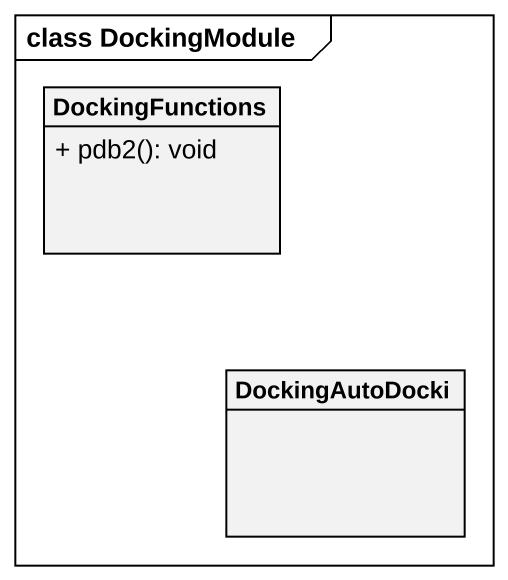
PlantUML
@startuml
mainframe class DockingModule
hide circle
hide empty members
skinparam classAttributeIconSize 0
class DockingFunctions {
  + pdb2(): void
}
class DockingAutoDocki
@enduml
